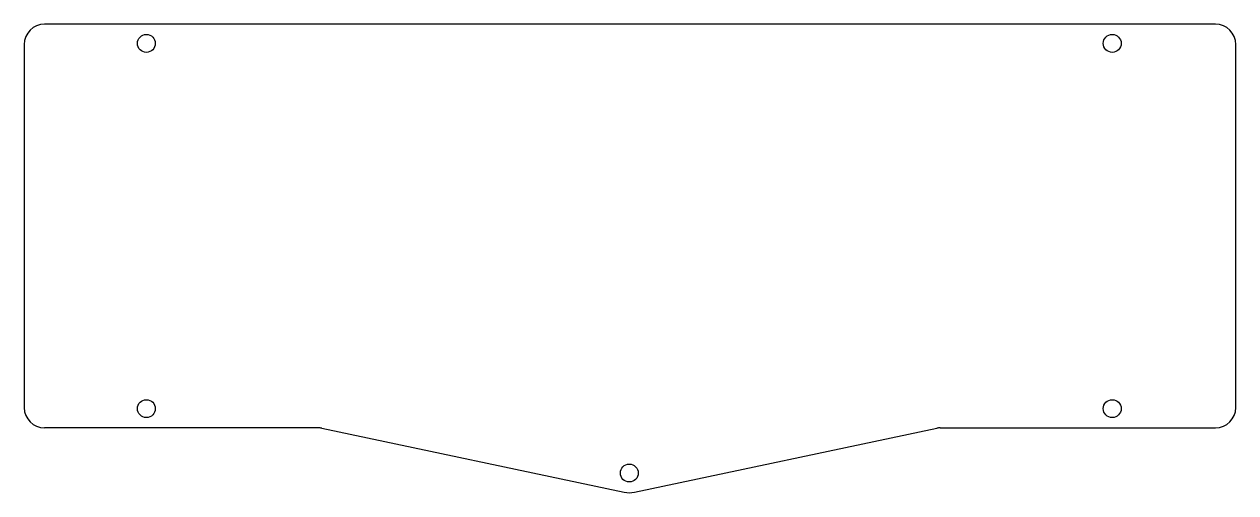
# Model space of a CAD drawing. Header units: inches. Extents: x 23 to 382, y 11 to 150.
import ezdxf

# ---------------------------------------------------------------- set-up
doc = ezdxf.new("R2010")
doc.units = ezdxf.units.IN
doc.header["$MEASUREMENT"] = 0

msp = doc.modelspace()

# ---------------------------------------------------------------- linework, layer by layer
at = {"linetype": 'Continuous'}
for p, q in [((376.13, 150.14), (29.42, 150.14)), ((23.42, 144.14), (23.42, 36.52)), ((382.13, 36.52), (382.13, 144.14)), ((110.51, 30.52), (29.42, 30.52)), ((111.51, 30.42), (201.08, 11.43)), ((204.07, 11.43), (293.64, 30.42)), ((294.63, 30.52), (376.13, 30.52))]:
    msp.add_line(p, q, dxfattribs=at)
for centre in [(59.58, 144.45), (345.56, 144.45), (59.58, 36.22), (345.56, 36.22), (202.57, 17.13)]:
    msp.add_circle(centre, 2.65, dxfattribs=at)
for centre, radius, start, end in [((29.42, 144.14), 6, 90, 180), ((376.13, 144.14), 6, 0, 90), ((29.42, 36.52), 6, 180, 270), ((376.13, 36.52), 6, 270, 0), ((110.51, 25.72), 4.8, 78.0344, 90), ((294.63, 25.72), 4.8, 90, 101.9657), ((202.57, 18.48), 7.2, 258.0344, 281.9657)]:
    msp.add_arc(centre, radius, start, end, dxfattribs=at)

doc.saveas('drawing.dxf')
